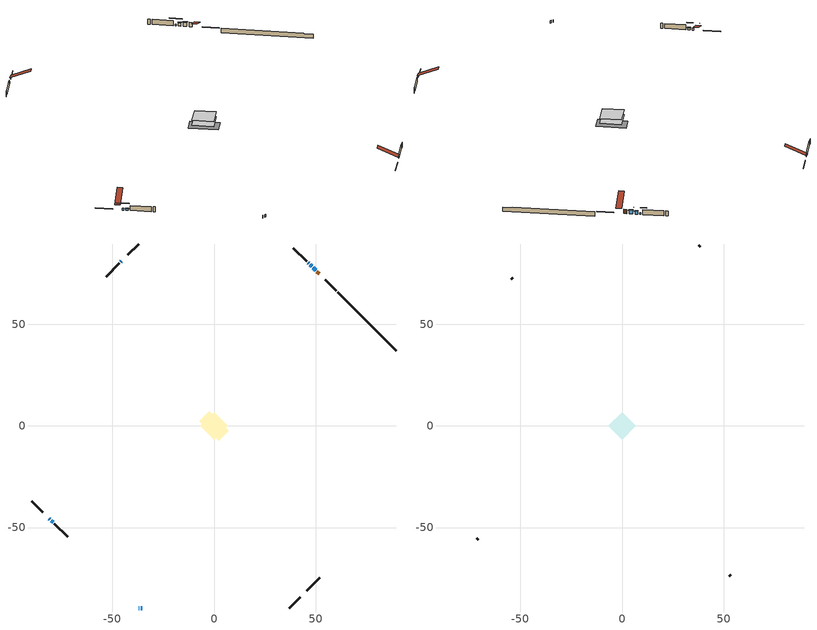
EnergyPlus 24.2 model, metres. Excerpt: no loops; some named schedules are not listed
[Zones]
conditioned space
 floor adiabatic (AdiabaticFloorConstruction): -6.82,0 0,6.82 6.82,0 0,-6.82 z0.52
 floor foundation (Slab1 construction): -7.19,2.38 -2.38,7.19 7.19,-2.38 2.38,-7.19 z-1.75
 wall outside (RimJoist1 construction): 37.11,-89.58 42.5,-84.19 / -89.58,-37.11 -84.19,-42.5 / -37.11,89.58 -42.5,84.19 / 60.17,66.51 54.78,71.91 z0.52:0.82
 wall outside (AdiabaticWallConstruction 1): 51.7,74.99 50.66,76.02 z0.52:2.55
 wall outside (AdiabaticWallConstruction): -37.11,-89.58 -36.9,-89.58 / -35.97,-89.58 -35.35,-89.58 z0.52:1.74; -45.58,81.1 -45.95,80.74 / -81.1,-45.58 -80.74,-45.95 / 46.65,80.04 46.28,80.41 z0.52:1.34; 50.01,76.68 48.78,77.91 z0.52:2.35; 48.12,78.57 47.3,79.39 z0.52:2.01; -80.08,-46.61 -79.24,-47.45 z0.52:1.37
 wall outside (Wall1 construction): 45.58,-81.1 52.1,-74.59 / -78.58,-48.11 -72.07,-54.62 / -46.61,80.08 -53.12,73.57 / 45.62,81.07 39.11,87.58 z0.52:2.96
 wall foundation (FoundationWall1 construction): 60.83,65.86,-1.75 60.83,65.86,0.52 86.71,39.98,0.52 86.71,39.98,0.21 89.58,37.11,0.21 89.58,37.11,-1.75
 window (WindowConstruction 3): -37.11,-89.58 -36.9,-89.58 z0.52:1.74
 window (WindowConstruction 6): -45.58,81.1 -45.95,80.74 z0.52:1.34
 window (WindowConstruction 7): -81.1,-45.58 -80.74,-45.95 z0.52:1.34
 window (WindowConstruction 4): -35.97,-89.58 -35.35,-89.58 z0.52:1.74
 window (WindowConstruction): 50.01,76.68 48.78,77.91 z0.52:2.35
 window (WindowConstruction 1): 48.12,78.57 47.3,79.38 z0.52:2.01
 window (WindowConstruction 2): -80.08,-46.61 -79.24,-47.45 z0.52:1.37
 window (WindowConstruction 5): 46.65,80.04 46.28,80.41 z0.52:1.34
 door (Door): 51.69,74.99 50.66,76.02 z0.52:2.55
 ceiling adiabatic (AdiabaticFloorConstruction): 0,-6.82 6.82,0 0,6.82 -6.82,0 z0.52
attic - vented
 floor to conditioned space (Floor1 construction Reversed): -6.82,0 0,6.82 6.82,0 0,-6.82 z2.96
 wall outside (Wall2 construction): 52.75,-73.94 53.44,-73.24 / -71.41,-55.27 -70.72,-55.96 / -53.78,72.91 -54.47,72.22 / 38.45,88.23 37.76,88.92 z0.52:2.96
 roof outside (Roof1 construction): 44.93,-81.76,2.96 38.38,-75.21,6.82 36.6,-76.98,6.82 43.15,-83.53,2.96; -81.76,-44.93,2.96 -75.21,-38.38,6.82 -76.98,-36.6,6.82 -83.53,-43.15,2.96; -44.93,81.76,2.96 -38.38,75.21,6.82 -36.6,76.98,6.82 -43.15,83.53,2.96; 52.35,74.34,2.96 45.8,67.79,6.82 47.58,66.01,6.82 54.13,72.56,2.96
shading: -46.09,80.59 -45.44,81.25 -45.73,81.54 -46.38,80.89 z1.54; -78.87,-47.82 -82.97,-43.72 -83.26,-44.01 -79.16,-48.11 z3.98; 48.64,78.05 50.15,76.54 50.44,76.83 48.93,78.34 z2.55; 47.16,79.53 48.26,78.42 48.55,78.71 47.45,79.82 z2.21; -79.1,-47.59 -80.22,-46.47 -80.51,-46.76 -79.39,-47.88 z1.57; 44.41,82.27 48.51,78.18 48.8,78.47 44.7,82.57 z3.98
[Building]
Building 1: Terrain=Suburbs
[Site:Location]
Mont Joli AP_QC: Latitude {deg}=48.61; Longitude {deg}=-68.21; Time Zone {hr}=-5; Elevation {m}=52; Keep Site Location Information=Yes
[Site:GroundTemperature:Shallow]
-0.843868, -3.04892, -3.2255, -2.1791, 2.02165, 6.20283, 9.82768, 12.1239, 12.319, 10.4514, 6.91898, 2.86606
[Site:WaterMainsTemperature]
Calculation Method=Schedule; Temperature Schedule=mains temperature schedule
[Material] Roughness=Rough; Thermal Absorptance=0.9
Name | Thickness {m} | Conductivity {W/m-K} | Density {kg/m3} | Specific Heat {J/kg-K} | Solar Absorptance | Visible Absorptance
asphalt or fiberglass shingles | 0.00635 | 0.162714 | 1121.4 | 1465.45 | 0.4 | 0.4
ceiling loosefill ins | 0.0846667 | 0.0480833 | 16.02 | 1046.75 | 0.7 | 0.7
ceiling stud and cavity | 0.1397 | 0.0845812 | 65.682 | 1177.47 | 0.7 | 0.7
concrete 4.0 in. | 0.1016 | 1.803125 | 2242.8 | 837.4 | 0.7 | 0.7
concrete 8.0 in. | 0.2032 | 1.803125 | 2242.8 | 837.4 | 0.7 | 0.7
door material | 0.04445 | 0.0451087 | 512.64 | 1214.23 | 0.7 | 0.7
exterior vertical ins | 0.00220054 | 0.029427 | 32.04 | 1214.23 | 0.7 | 0.7
floor covering | 0.0127 | 0.0433444 | 54.468 | 1339.84 | 0.6 | 0.6
floor rigid ins; wall rigid ins | 0.512978 | 0.029427 | 32.04 | 1214.23 | 0.7 | 0.7
floor stud and cavity | 0.1397 | 1.75129 | 37.0049 | 1207.88 | 0.7 | 0.7
furniture material conditioned space 1 | 0.1524 | 0.115458 | 640.8 | 1214.23 | 0.6 | 0.6
gypsum board | 0.0127 | 0.160291 | 801 | 837.4 | 0.6 | 0.6
gypsum board 1 | 0.0127 | 0.160291 | 801 | 837.4 | 0.7 | 0.7
osb sheathing 0.5 in. | 0.0127 | 0.115458 | 512.64 | 1214.23 | 0.7 | 0.7
osb sheathing 0.75 in. | 0.01905 | 0.115458 | 512.64 | 1214.23 | 0.7 | 0.7
osb sheathing 2.0 in. | 0.0508 | 0.115458 | 512.64 | 1214.23 | 0.7 | 0.7
rim joist rigid ins | 0.051816 | 0.029427 | 32.04 | 1214.23 | 0.7 | 0.7
rim joist stud and cavity | 0.0508 | 0.747799 | 125.044 | 1163.47 | 0.6 | 0.6
wall stud and cavity | 0.1397 | 0.0786306 | 139.0536 | 1170.24 | 0.7 | 0.7
wall stud and cavity 1 | 0.0889 | 6.9971 | 50.32683 | 1063.81 | 0.6 | 0.6
wall stud and cavity 2 | 0.0889 | 0.380278 | 52.3479 | 1209.89 | 0.7 | 0.7
wall stud and cavity 3 | 0.0889 | 0.391764 | 83.0341 | 1211.67 | 0.7 | 0.7
wood siding | 0.0254 | 0.102417 | 544.68 | 1172.36 | 0.4 | 0.4
wood siding 1 | 0.00254 | 0.102417 | 544.68 | 1172.36 | 0.4 | 0.4
wood siding 2; wood siding 3; wood siding 4 | 0.0254 | 0.102417 | 544.68 | 1172.36 | 0.7 | 0.7
[WindowMaterial:SimpleGlazingSystem]
Name | U-Factor {W/m2-K} | Solar Heat Gain Coefficient
WindowMaterial | 1.88737 | 0.43
WindowMaterial 1 | 2.06282 | 0.35
WindowMaterial 2 | 2.211581 | 0.28
WindowMaterial 3 | 6.93965 | 0.69
WindowMaterial 4 | 6.729 | 0.74
WindowMaterial 5 | 2.21272 | 0.29
[Construction]
AdiabaticFloorConstruction: floor stud and cavity, floor rigid ins, osb sheathing 0.75 in., floor covering
AdiabaticWallConstruction: wood siding 3, wall rigid ins, wall stud and cavity 2, gypsum board
AdiabaticWallConstruction 1: wood siding 4, wall rigid ins, wall stud and cavity 2, gypsum board
Door: door material
Floor1 construction Reversed: gypsum board, ceiling stud and cavity, ceiling loosefill ins
FoundationWall1 construction: concrete 8.0 in., gypsum board 1
furniture construction conditioned space 1: furniture material conditioned space 1
PartitionWallConstruction: gypsum board, wall stud and cavity 3, gypsum board
RimJoist1 construction: wood siding 2, rim joist rigid ins, osb sheathing 2.0 in., rim joist stud and cavity
Roof1 construction: asphalt or fiberglass shingles
Slab1 construction: concrete 4.0 in.
Wall1 construction: wood siding, osb sheathing 0.5 in., wall stud and cavity, gypsum board
Wall2 construction: wood siding 1, wall stud and cavity 1
WindowConstruction: WindowMaterial
WindowConstruction 1: WindowMaterial 1
WindowConstruction 2: WindowMaterial 2
WindowConstruction 3: WindowMaterial 3
WindowConstruction 4: WindowMaterial 4
WindowConstruction 5; WindowConstruction 6; WindowConstruction 7: WindowMaterial 5
[Zone] Multiplier=1; Part of Total Floor Area=Yes
Name | Volume {m3}
attic - vented | 57.4354
conditioned space | 454.2
[Space]
Name | Zone | Volume {m3}
attic - vented 1 | attic - vented | 57.4354
conditioned space 1 | conditioned space | 454.2
[ZoneInfiltration:EffectiveLeakageArea]
infil attic - vented 1: Zone or Space=attic - vented 1; Schedule=Always On Discrete; Effective Air Leakage Area {cm2}=3232.7; Stack Coefficient=0.000437931; Wind Coefficient=1.41391e-05
[ZoneMixing]
whole house fan mix: Zone or Space=attic - vented; Schedule=Always On Continuous; Design Flow Rate Calculation Method=Flow/Zone; Design Flow Rate {m3/s}=0; Source Zone or Space=conditioned space
[SurfaceProperty:ExposedFoundationPerimeter]
Slab1: Exposed Perimeter Calculation Method=TotalExposedPerimeter; Total Exposed Perimeter {m}=40.661
[InternalMass] Zone or ZoneList=conditioned space; Space or SpaceList=conditioned space 1
Name | Construction | Surface Area {m2}
furniture mass conditioned space 1 | furniture construction conditioned space 1 | 73.9601
partition wall mass | PartitionWallConstruction | 184.9
[Lights]
interior lighting: Zone or ZoneList or Space or SpaceList=conditioned space 1; Schedule=interior lighting schedule; Design Level Calculation Method=LightingLevel; Lighting Level {W}=343.2; Return Air Fraction=0; Fraction Radiant=0.6; Fraction Visible=0.2; Fraction Replaceable=1
[People]
occupants: Zone or ZoneList or Space or SpaceList=conditioned space 1; Number of People Schedule=occupants schedule; Number of People Calculation Method=People; Number of People=3; Fraction Radiant=0.314171; Sensible Heat Fraction=0.56303; Activity Level Schedule=occupants activity schedule; Carbon Dioxide Generation Rate {m3/s-W}=0; Enable ASHRAE 55 Comfort Warnings=No; Mean Radiant Temperature Calculation Type=EnclosureAveraged
[ElectricEquipment] Zone or ZoneList or Space or SpaceList=conditioned space 1; Design Level Calculation Method=EquipmentLevel
Name | Schedule | Design Level {W} | Fraction Latent | Fraction Radiant | Fraction Lost
clothes dryer | clothes dryer schedule | 140.772 | 0.015 | 0.081 | 0.85
clothes washer | clothes washer schedule | 32.1985 | 0.03 | 0.162 | 0.7
cooking range | cooking range schedule | 215.147 | 0.08 | 0.432 | 0.2
dishwasher | dishwasher schedule | 66.8632 | 0.3 | 0.18 | 0.4
fridge | fridge schedule | 72.9452 | 0 | 0.6 | 0
mech vent bath fan 0 | mech vent bath fan 0 schedule | 50.2 | 0 | 0 | 1
mech vent house fan | mech vent house fan schedule | 0 | 0 | 0 | 1
mech vent house fan cfis | mech vent house fan cfis schedule | 0 | 0 | 0 | 0
misc plug loads | misc plug loads schedule | 494.7 | 0.045 | 0.513 | 0.1
whole house fan | Always On Discrete | 0 | 0 | 0 | 1
[OtherEquipment] Zone or ZoneList or Space or SpaceList=conditioned space 1; Design Level Calculation Method=EquipmentLevel
Name | Fuel Type | Schedule | Design Level {W} | Fraction Latent | Fraction Radiant | Fraction Lost
clothes dryer 1 | Electricity | clothes dryer schedule | 0 | 0.015 | 0.081 | 0.85
cooking range 1 | Electricity | cooking range schedule | 0 | 0.08 | 0.432 | 0.2
general water use latent | None | general water use schedule | 62.594 | 1 | 0 | 0
general water use sensible | None | general water use schedule | -61.6891 | 0 | 0.6 | 0
mech vent house fan latent load | None | Always On Discrete | 0 | 1 | 0 | 0
mech vent house fan sensible load | None | Always On Discrete | 0 | 0 | 0 | 0
water heater energy adjustment1 | Electricity | Always On Discrete | 0.01 | 0 | 0 | 1
[ZoneInfiltration:DesignFlowRate] Zone or ZoneList or Space or SpaceList=conditioned space 1; Schedule=Always On Discrete; Design Flow Rate Calculation Method=Flow/Zone; Design Flow Rate {m3/s}=0
infil flow; natural vent flow; whole house fan flow
[ZoneControl:Thermostat]
conditioned space Thermostat: Zone or ZoneList=conditioned space; Control Type Schedule=conditioned space Thermostat Schedule; Control 1=conditioned space temperature setpoint; Temperature Difference Between Cutout And Setpoint {deltaC}=0
[ZoneHVAC:Baseboard:Convective:Electric]
electric baseboard: Availability Schedule=Always On Discrete; Heating Design Capacity {W}=9619.47; Efficiency=1
[Zone equipment]
conditioned space: electric baseboard
[Foundation:Kiva]
Foundation Kiva 1: Initial Indoor Air Temperature {C}=18; Wall Height Above Grade {m}=0.519989; Wall Depth Below Slab {m}=0.2032; Custom Block Material Name 1=exterior vertical ins; Custom Block Depth 1 {m}=2.269998; Custom Block X Position 1 {m}=0.2159; Custom Block Z Position 1 {m}=0
[Foundation:Kiva:Settings]
Soil Conductivity {W/m-K}=0.849921; Soil Density {kg/m3}=1842.3; Soil Specific Heat {J/kg-K}=418.7; Ground Solar Absorptivity=0.9; Ground Thermal Absorptivity=0.9; Ground Surface Roughness {m}=0.03; Far-Field Width {m}=40; Deep-Ground Boundary Condition=ZeroFlux; Deep-Ground Depth {m}=40; Minimum Cell Dimension {m}=0.2; Maximum Cell Growth Coefficient=3; Simulation Timestep=Timestep
[Exterior:Lights]
exterior lighting: Schedule=exterior lighting schedule; Design Level {W}=75.6
[EnergyManagementSystem:GlobalVariable]
infil_program_Qfan
infil_program_Qinf
natural_vent_program_Qnv
natural_vent_program_Qwhf
[EnergyManagementSystem:Sensor]
Name | Output:Variable or Output:Meter Index Key | Output:Variable or Output:Meter
airflow_gain | infil flow | Infiltration Sensible Heat Gain Energy
airflow_gain_1 | natural vent flow | Infiltration Sensible Heat Gain Energy
airflow_gain_2 | whole house fan flow | Infiltration Sensible Heat Gain Energy
airflow_loss | infil flow | Infiltration Sensible Heat Loss Energy
airflow_loss_1 | natural vent flow | Infiltration Sensible Heat Loss Energy
airflow_loss_2 | whole house fan flow | Infiltration Sensible Heat Loss Energy
clg_load_cond |  | Cooling:EnergyTransfer:Zone:CONDITIONED SPACE
clg_sp_s; clg_sp_s_1 | cooling setpoint | Schedule Value
clothes_dryer_exhaust_0_sch_s | clothes dryer exhaust 0 schedule | Schedule Value
conditioned_space_clg_unmet_s | conditioned space | Zone Cooling Setpoint Not Met Time
conditioned_space_htg_unmet_s | conditioned space | Zone Heating Setpoint Not Met Time
cool_season | cooling season schedule | Schedule Value
fridge_tin_s | conditioned space | Zone Mean Air Temperature
htg_load_cond |  | Heating:EnergyTransfer:Zone:CONDITIONED SPACE
htg_sp_s; htg_sp_s_1 | heating setpoint | Schedule Value
ig_ee_conv | clothes dryer | Electric Equipment Convective Heating Energy
ig_ee_conv_2 | cooking range | Electric Equipment Convective Heating Energy
ig_ee_conv_4 | fridge | Electric Equipment Convective Heating Energy
ig_ee_conv_5 | misc plug loads | Electric Equipment Convective Heating Energy
ig_ee_conv_6 | whole house fan | Electric Equipment Convective Heating Energy
ig_ee_rad | clothes dryer | Electric Equipment Radiant Heating Energy
ig_ee_rad_2 | cooking range | Electric Equipment Radiant Heating Energy
ig_ee_rad_4 | fridge | Electric Equipment Radiant Heating Energy
ig_ee_rad_5 | misc plug loads | Electric Equipment Radiant Heating Energy
ig_ee_rad_6 | whole house fan | Electric Equipment Radiant Heating Energy
ig_lgt_conv | interior lighting | Lights Convective Heating Energy
ig_lgt_rad | interior lighting | Lights Radiant Heating Energy
ig_lgt_vis | interior lighting | Lights Visible Radiation Heating Energy
ig_oe_conv | clothes dryer 1 | Other Equipment Convective Heating Energy
ig_oe_conv_1 | cooking range 1 | Other Equipment Convective Heating Energy
ig_oe_conv_2 | general water use latent | Other Equipment Convective Heating Energy
ig_oe_conv_3 | general water use sensible | Other Equipment Convective Heating Energy
ig_oe_conv_4 | water heater energy adjustment1 | Other Equipment Convective Heating Energy
ig_oe_rad | clothes dryer 1 | Other Equipment Radiant Heating Energy
ig_oe_rad_1 | cooking range 1 | Other Equipment Radiant Heating Energy
ig_oe_rad_2 | general water use latent | Other Equipment Radiant Heating Energy
ig_oe_rad_3 | general water use sensible | Other Equipment Radiant Heating Energy
ig_oe_rad_4 | water heater energy adjustment1 | Other Equipment Radiant Heating Energy
ig_ppl_conv | occupants | People Convective Heating Energy
ig_ppl_rad | occupants | People Radiant Heating Energy
im_conv | furniture mass conditioned space 1 | Surface Inside Face Convection Heat Gain Energy
im_conv_1 | partition wall mass | Surface Inside Face Convection Heat Gain Energy
im_ig | furniture mass conditioned space 1 | Surface Inside Face Internal Gains Radiation Heat Gain Energy
im_ig_1 | partition wall mass | Surface Inside Face Internal Gains Radiation Heat Gain Energy
im_lgt | furniture mass conditioned space 1 | Surface Inside Face Lights Radiation Heat Gain Energy
im_lgt_1 | partition wall mass | Surface Inside Face Lights Radiation Heat Gain Energy
im_sol | furniture mass conditioned space 1 | Surface Inside Face Solar Radiation Heat Gain Energy
im_sol_1 | partition wall mass | Surface Inside Face Solar Radiation Heat Gain Energy
im_surf | furniture mass conditioned space 1 | Surface Inside Face Net Surface Thermal Radiation Heat Gain Energy
im_surf_1 | partition wall mass | Surface Inside Face Net Surface Thermal Radiation Heat Gain Energy
mech_vent_bath_fan_0_sch_s | mech vent bath fan 0 schedule | Schedule Value
mv_conv | mech vent bath fan 0 | Electric Equipment Convective Heating Energy
mv_conv_1 | mech vent house fan | Electric Equipment Convective Heating Energy
mv_conv_2 | mech vent house fan cfis | Electric Equipment Convective Heating Energy
mv_conv_3 | mech vent house fan latent load | Other Equipment Convective Heating Energy
mv_conv_4 | mech vent house fan sensible load | Other Equipment Convective Heating Energy
mv_rad | mech vent bath fan 0 | Electric Equipment Radiant Heating Energy
mv_rad_1 | mech vent house fan | Electric Equipment Radiant Heating Energy
mv_rad_2 | mech vent house fan cfis | Electric Equipment Radiant Heating Energy
mv_rad_3 | mech vent house fan latent load | Other Equipment Radiant Heating Energy
mv_rad_4 | mech vent house fan sensible load | Other Equipment Radiant Heating Energy
natural_vent_s | natural vent schedule | Schedule Value
out_pb_s |  | Site Outdoor Air Barometric Pressure
out_wt_s |  | Site Outdoor Air Humidity Ratio
site_vw_s |  | Site Wind Speed
ss_back_out | Window1 | Surface Window Shortwave from Zone Back Out Window Heat Transfer Rate
ss_back_out_1 | Window10 | Surface Window Shortwave from Zone Back Out Window Heat Transfer Rate
ss_back_out_2 | Window11 | Surface Window Shortwave from Zone Back Out Window Heat Transfer Rate
ss_back_out_3 | Window2 | Surface Window Shortwave from Zone Back Out Window Heat Transfer Rate
ss_back_out_4 | Window3 | Surface Window Shortwave from Zone Back Out Window Heat Transfer Rate
ss_back_out_5 | Window4 | Surface Window Shortwave from Zone Back Out Window Heat Transfer Rate
ss_back_out_6 | Window6 | Surface Window Shortwave from Zone Back Out Window Heat Transfer Rate
ss_back_out_7 | Window9 | Surface Window Shortwave from Zone Back Out Window Heat Transfer Rate
ss_conv | Door1 | Surface Inside Face Convection Heat Gain Energy
ss_conv_1 | Window1 | Surface Inside Face Convection Heat Gain Energy
ss_conv_2 | Window10 | Surface Inside Face Convection Heat Gain Energy
ss_conv_3 | Window11 | Surface Inside Face Convection Heat Gain Energy
ss_conv_4 | Window2 | Surface Inside Face Convection Heat Gain Energy
ss_conv_5 | Window3 | Surface Inside Face Convection Heat Gain Energy
ss_conv_6 | Window4 | Surface Inside Face Convection Heat Gain Energy
ss_conv_7 | Window6 | Surface Inside Face Convection Heat Gain Energy
ss_conv_8 | Window9 | Surface Inside Face Convection Heat Gain Energy
ss_ig | Door1 | Surface Inside Face Internal Gains Radiation Heat Gain Energy
ss_ig_1 | Window1 | Surface Inside Face Internal Gains Radiation Heat Gain Energy
ss_ig_2 | Window10 | Surface Inside Face Internal Gains Radiation Heat Gain Energy
ss_ig_3 | Window11 | Surface Inside Face Internal Gains Radiation Heat Gain Energy
ss_ig_4 | Window2 | Surface Inside Face Internal Gains Radiation Heat Gain Energy
ss_ig_5 | Window3 | Surface Inside Face Internal Gains Radiation Heat Gain Energy
ss_ig_6 | Window4 | Surface Inside Face Internal Gains Radiation Heat Gain Energy
ss_ig_7 | Window6 | Surface Inside Face Internal Gains Radiation Heat Gain Energy
ss_ig_8 | Window9 | Surface Inside Face Internal Gains Radiation Heat Gain Energy
ss_lgt | Door1 | Surface Inside Face Lights Radiation Heat Gain Energy
ss_sol | Door1 | Surface Inside Face Solar Radiation Heat Gain Energy
ss_surf | Door1 | Surface Inside Face Net Surface Thermal Radiation Heat Gain Energy
ss_surf_1 | Window1 | Surface Inside Face Net Surface Thermal Radiation Heat Gain Energy
ss_surf_2 | Window10 | Surface Inside Face Net Surface Thermal Radiation Heat Gain Energy
ss_surf_3 | Window11 | Surface Inside Face Net Surface Thermal Radiation Heat Gain Energy
ss_surf_4 | Window2 | Surface Inside Face Net Surface Thermal Radiation Heat Gain Energy
ss_surf_5 | Window3 | Surface Inside Face Net Surface Thermal Radiation Heat Gain Energy
ss_surf_6 | Window4 | Surface Inside Face Net Surface Thermal Radiation Heat Gain Energy
ss_surf_7 | Window6 | Surface Inside Face Net Surface Thermal Radiation Heat Gain Energy
ss_surf_8 | Window9 | Surface Inside Face Net Surface Thermal Radiation Heat Gain Energy
ss_trans_in | Window1 | Surface Window Transmitted Solar Radiation Rate
ss_trans_in_1 | Window10 | Surface Window Transmitted Solar Radiation Rate
ss_trans_in_2 | Window11 | Surface Window Transmitted Solar Radiation Rate
ss_trans_in_3 | Window2 | Surface Window Transmitted Solar Radiation Rate
ss_trans_in_4 | Window3 | Surface Window Transmitted Solar Radiation Rate
ss_trans_in_5 | Window4 | Surface Window Transmitted Solar Radiation Rate
ss_trans_in_6 | Window6 | Surface Window Transmitted Solar Radiation Rate
ss_trans_in_7 | Window9 | Surface Window Transmitted Solar Radiation Rate
ss_trans_out | Window1 | Surface Inside Face Initial Transmitted Diffuse Transmitted Out Window Solar Radiation Rate
ss_trans_out_1 | Window10 | Surface Inside Face Initial Transmitted Diffuse Transmitted Out Window Solar Radiation Rate
ss_trans_out_2 | Window11 | Surface Inside Face Initial Transmitted Diffuse Transmitted Out Window Solar Radiation Rate
ss_trans_out_3 | Window2 | Surface Inside Face Initial Transmitted Diffuse Transmitted Out Window Solar Radiation Rate
ss_trans_out_4 | Window3 | Surface Inside Face Initial Transmitted Diffuse Transmitted Out Window Solar Radiation Rate
ss_trans_out_5 | Window4 | Surface Inside Face Initial Transmitted Diffuse Transmitted Out Window Solar Radiation Rate
ss_trans_out_6 | Window6 | Surface Inside Face Initial Transmitted Diffuse Transmitted Out Window Solar Radiation Rate
ss_trans_out_7 | Window9 | Surface Inside Face Initial Transmitted Diffuse Transmitted Out Window Solar Radiation Rate
s_conv | Floor1 | Surface Inside Face Convection Heat Gain Energy
s_conv_1 | FoundationWall1 | Surface Inside Face Convection Heat Gain Energy
s_conv_10 | Wall1:225 | Surface Inside Face Convection Heat Gain Energy
s_conv_11 | Wall1:315 | Surface Inside Face Convection Heat Gain Energy
s_conv_12 | Wall1:45 | Surface Inside Face Convection Heat Gain Energy
s_conv_2 | inferred conditioned ceiling | Surface Inside Face Convection Heat Gain Energy
s_conv_3 | inferred conditioned floor | Surface Inside Face Convection Heat Gain Energy
s_conv_4 | RimJoist1:135 | Surface Inside Face Convection Heat Gain Energy
s_conv_5 | RimJoist1:225 | Surface Inside Face Convection Heat Gain Energy
s_conv_6 | RimJoist1:315 | Surface Inside Face Convection Heat Gain Energy
s_conv_7 | RimJoist1:45 | Surface Inside Face Convection Heat Gain Energy
s_conv_8 | Slab1 | Surface Inside Face Convection Heat Gain Energy
s_conv_9 | Wall1:135 | Surface Inside Face Convection Heat Gain Energy
s_ig | Floor1 | Surface Inside Face Internal Gains Radiation Heat Gain Energy
s_ig_1 | FoundationWall1 | Surface Inside Face Internal Gains Radiation Heat Gain Energy
s_ig_10 | Wall1:225 | Surface Inside Face Internal Gains Radiation Heat Gain Energy
s_ig_11 | Wall1:315 | Surface Inside Face Internal Gains Radiation Heat Gain Energy
s_ig_12 | Wall1:45 | Surface Inside Face Internal Gains Radiation Heat Gain Energy
s_ig_2 | inferred conditioned ceiling | Surface Inside Face Internal Gains Radiation Heat Gain Energy
s_ig_3 | inferred conditioned floor | Surface Inside Face Internal Gains Radiation Heat Gain Energy
s_ig_4 | RimJoist1:135 | Surface Inside Face Internal Gains Radiation Heat Gain Energy
s_ig_5 | RimJoist1:225 | Surface Inside Face Internal Gains Radiation Heat Gain Energy
s_ig_6 | RimJoist1:315 | Surface Inside Face Internal Gains Radiation Heat Gain Energy
s_ig_7 | RimJoist1:45 | Surface Inside Face Internal Gains Radiation Heat Gain Energy
s_ig_8 | Slab1 | Surface Inside Face Internal Gains Radiation Heat Gain Energy
s_ig_9 | Wall1:135 | Surface Inside Face Internal Gains Radiation Heat Gain Energy
s_lgt | Floor1 | Surface Inside Face Lights Radiation Heat Gain Energy
s_lgt_1 | FoundationWall1 | Surface Inside Face Lights Radiation Heat Gain Energy
s_lgt_10 | Wall1:225 | Surface Inside Face Lights Radiation Heat Gain Energy
s_lgt_11 | Wall1:315 | Surface Inside Face Lights Radiation Heat Gain Energy
s_lgt_12 | Wall1:45 | Surface Inside Face Lights Radiation Heat Gain Energy
s_lgt_2 | inferred conditioned ceiling | Surface Inside Face Lights Radiation Heat Gain Energy
s_lgt_3 | inferred conditioned floor | Surface Inside Face Lights Radiation Heat Gain Energy
s_lgt_4 | RimJoist1:135 | Surface Inside Face Lights Radiation Heat Gain Energy
s_lgt_5 | RimJoist1:225 | Surface Inside Face Lights Radiation Heat Gain Energy
s_lgt_6 | RimJoist1:315 | Surface Inside Face Lights Radiation Heat Gain Energy
s_lgt_7 | RimJoist1:45 | Surface Inside Face Lights Radiation Heat Gain Energy
s_lgt_8 | Slab1 | Surface Inside Face Lights Radiation Heat Gain Energy
s_lgt_9 | Wall1:135 | Surface Inside Face Lights Radiation Heat Gain Energy
s_sol | Floor1 | Surface Inside Face Solar Radiation Heat Gain Energy
s_sol_1 | FoundationWall1 | Surface Inside Face Solar Radiation Heat Gain Energy
s_sol_10 | Wall1:225 | Surface Inside Face Solar Radiation Heat Gain Energy
s_sol_11 | Wall1:315 | Surface Inside Face Solar Radiation Heat Gain Energy
s_sol_12 | Wall1:45 | Surface Inside Face Solar Radiation Heat Gain Energy
s_sol_2 | inferred conditioned ceiling | Surface Inside Face Solar Radiation Heat Gain Energy
s_sol_3 | inferred conditioned floor | Surface Inside Face Solar Radiation Heat Gain Energy
s_sol_4 | RimJoist1:135 | Surface Inside Face Solar Radiation Heat Gain Energy
s_sol_5 | RimJoist1:225 | Surface Inside Face Solar Radiation Heat Gain Energy
s_sol_6 | RimJoist1:315 | Surface Inside Face Solar Radiation Heat Gain Energy
s_sol_7 | RimJoist1:45 | Surface Inside Face Solar Radiation Heat Gain Energy
s_sol_8 | Slab1 | Surface Inside Face Solar Radiation Heat Gain Energy
